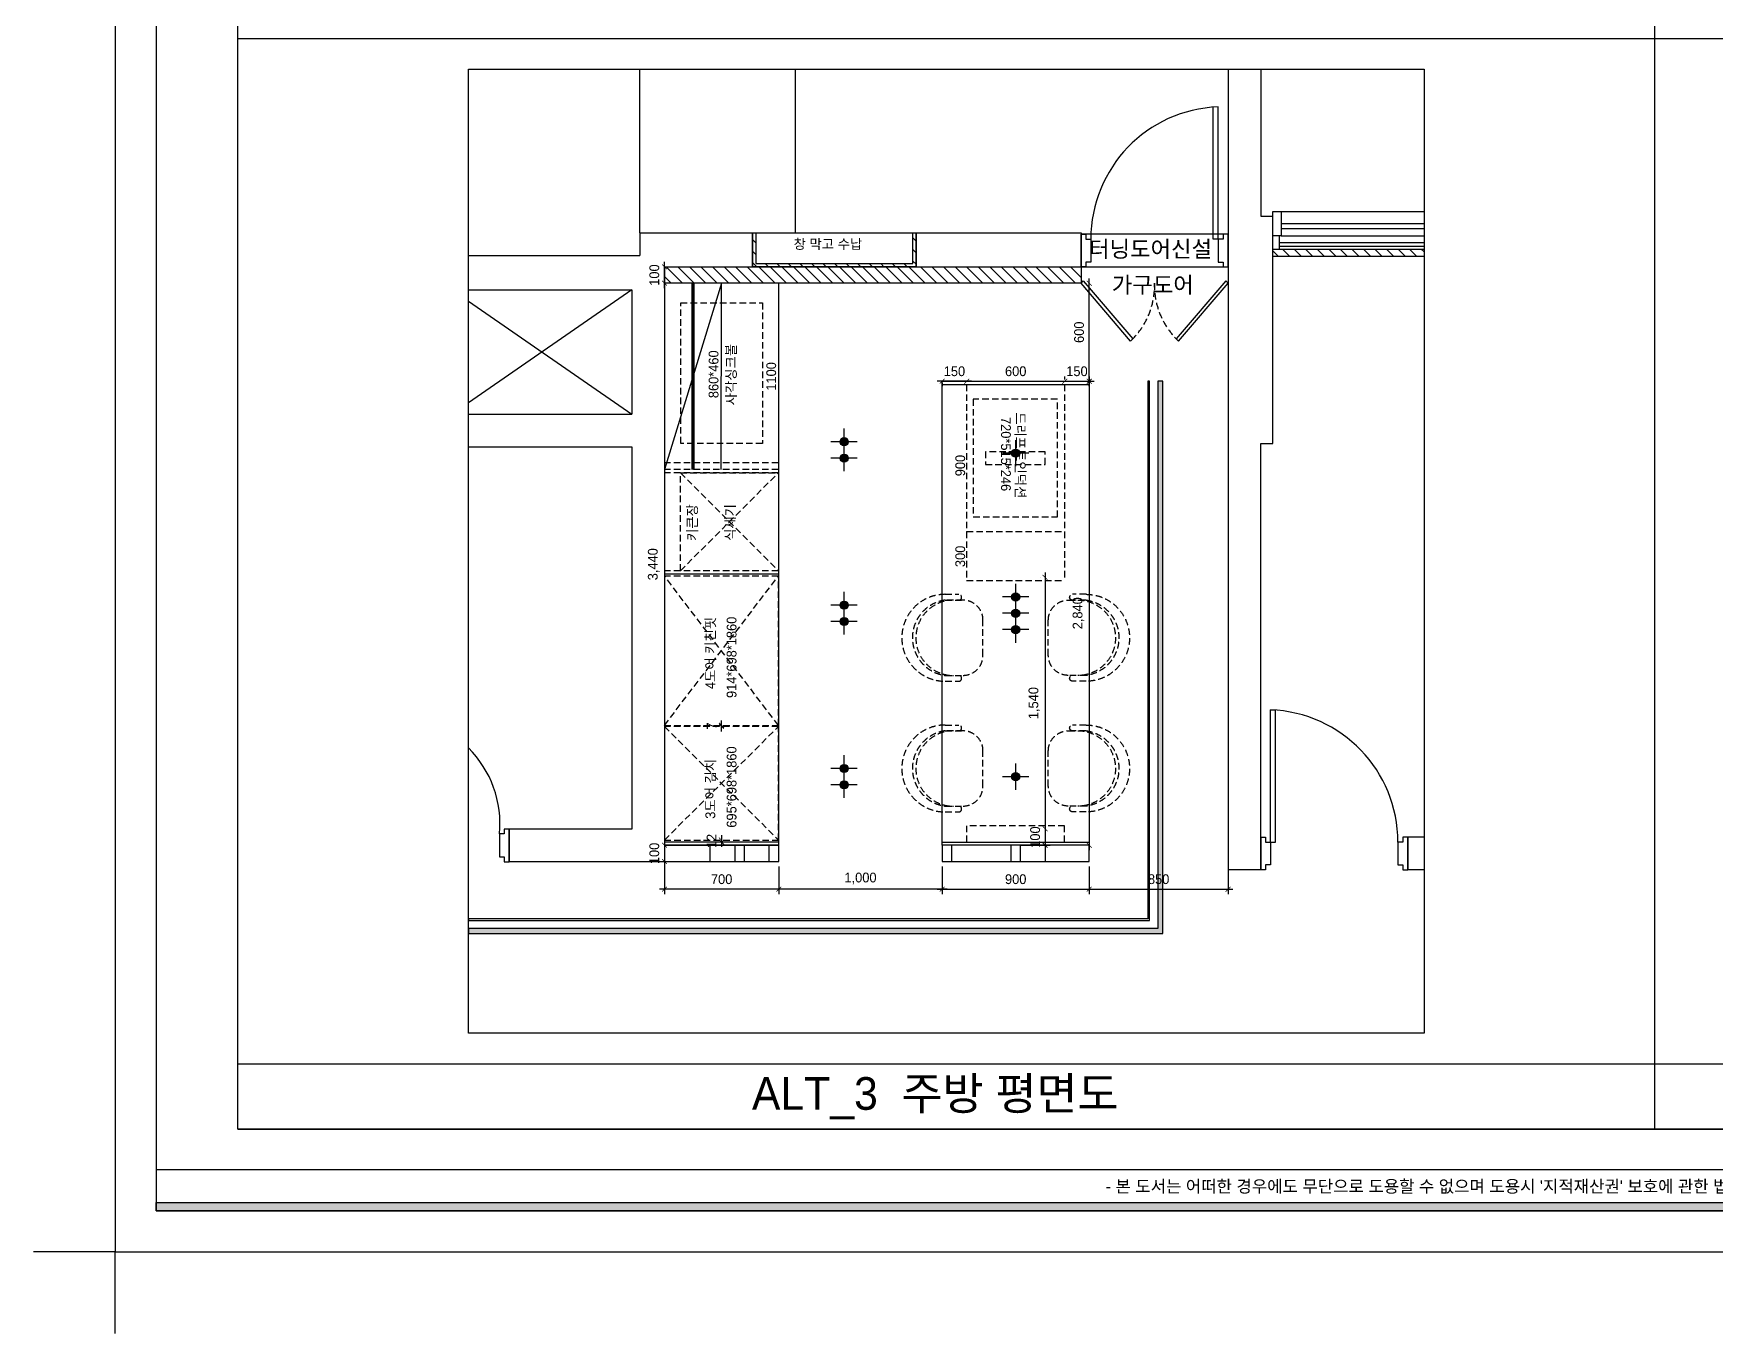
# Model space of a CAD drawing. Header units: millimetres. Extents: x 145965 to 228269, y 99354 to 115204.
# Drawn here: x 145965 to 156260, y 99354 to 107310 of the extents above; entities that cross this region are included whole.
import ezdxf
from ezdxf.enums import TextEntityAlignment as Align

# ---------------------------------------------------------------- set-up
doc = ezdxf.new("R2010")
doc.units = ezdxf.units.MM
doc.header["$LTSCALE"] = 50
doc.linetypes.add('DH-HID2', pattern=[1.2, 0.8, -0.4])
doc.linetypes.add('HID', pattern=[2.5, 1.5, -1])
for name, color, linetype in [('0-ELC TEXT', 7, 'Continuous'), ('03-WAL NEW', 3, 'Continuous'), ('06-FUR', 6, 'Continuous'), ('07-DIM WAL', 5, 'Continuous'), ('3.기호.계단선', 30, 'Continuous'), ('CEIL-LIGHT', 7, 'Continuous'), ('FORM(YOURNAME)-1', 1, 'Continuous'), ('FORM(YOURNAME)-11', 1, 'Continuous'), ('FU-FURM', 251, 'DH-HID2'), ('RC-LIGHT', 7, 'Continuous'), ('벽1', 2, 'Continuous'), ('창호', 4, 'Continuous'), ('치수', 3, 'Continuous'), ('틀', 8, 'Continuous')]:
    doc.layers.add(name, color=color, linetype=linetype)
doc.styles.add('HY 울릉도 L', font='')
doc.styles.add('YOURNAME', font='HY울릉도M.TTF')
doc.styles.add('코레일둥고', font='Korail_Round_Gothic_Medium.ttf')
doc.styles.get('HY 울릉도 L').set_extended_font_data('HY울릉도L')
doc.dimstyles.new('30', dxfattribs={"dimscale": 30, "dimtxt": 2, "dimasz": 1, "dimexe": 1, "dimexo": 1, "dimgap": 1, "dimtad": 1, "dimdec": 0, "dimrnd": 0.05, "dimdsep": 46, "dimlunit": 6, "dimtxsty": 'HY 울릉도 L', "dimblk": 'ARCHTICK', "dimcen": 2.5, "dimdle": 1, "dimclrd": 133, "dimclre": 133, "dimclrt": 30, "dimadec": 0, "dimazin": 0, "dimtfac": 1, "dimtdec": 0, "dimtix": 1, "dimtmove": 2, "dimatfit": 3, "dimldrblk": 'ARCHTICK', "dimfxl": 1, "dimlwd": -1, "dimlwe": -1, "dimarcsym": 0})

# ---------------------------------------------------------------- blocks, each defined once
blk = doc.blocks.new('FORM-ELEVATION')
at = {"layer": 'FORM(YOURNAME)-11'}
h = blk.add_hatch(color=256, dxfattribs=at)
h.dxf.hatch_style = 1
h.paths.add_polyline_path([(-10309, 35708), (71691, 35708), (71691, 35508), (-10309, 35508)])
h.paths.add_polyline_path([(-10309, -21492), (71691, -21492), (71691, -21692), (-10309, -21692)])
at = {"layer": 'Defpoints', "color": 158}
blk.add_line((62481, -20692), (-10309, -20692), dxfattribs=at)
for points in [[(-10309, -21692), (71691, -21692), (71691, 35708), (-10309, 35708)], [(-8309, 33708), (61071, 33708), (61071, -19692), (-8309, -19692)]]:
    blk.add_lwpolyline(points, close=True, dxfattribs=at)
at = {"layer": 'Defpoints', "color": 1}
blk.add_lwpolyline([(-11309, -24692), (-11309, -22692), (-13309, -22692)], dxfattribs=at)
at = {"layer": 'FORM(YOURNAME)-11', "color": 250}
blk.add_lwpolyline([(-11309, -22692), (72691, -22692), (72691, 36708), (-11309, 36708)], close=True, dxfattribs=at)
at = {"layer": 'FORM(YOURNAME)-11'}
blk.add_lwpolyline([(-10309, -21492), (71691, -21492), (71691, -21692), (-10309, -21692)], close=True, dxfattribs=at)
at = {"layer": 'FORM(YOURNAME)-11', "color": 1, "style": 'YOURNAME'}
blk.add_text("- 본 도서는 어떠한 경우에도 무단으로 도용할 수 없으며 도용시 '지적재산권' 보호에 관한 법률에 의거, 법적 분쟁이 발생합니다.  또한 본 도서에 관한 모든 저작권은 당사에 있습니다. -", height=300, dxfattribs=at).set_placement((28146, -21092), align=Align.MIDDLE_CENTER)
at = {"layer": 'FORM(YOURNAME)-11', "color": 3, "style": 'YOURNAME'}
for tag, height, p in [('1', 450, (71041, -1219)), ('2', 450, (71041, -1863)), ('3', 450, (71041, -3150)), ('4', 450, (71041, -5081)), ('5', 515, (71041, -7398)), ('6', 515, (71041, -9650)), ('7', 515, (71041, -11903)), ('8', 515, (71041, -14155)), ('9', 515, (71041, -16408)), ('10', 515, (66791, -18596)), ('11', 515, (71041, -18660)), ('12', 515, (66791, -20848)), ('13', 515, (71041, -20848))]:
    blk.add_attdef(tag, text='', height=height, dxfattribs=at).set_placement(p, align=Align.MIDDLE_RIGHT)
blk = doc.blocks.new('wnqkd')
at = {"layer": '3.기호.계단선', "transparency": 33554687}
h = blk.add_hatch(dxfattribs=at)
h.set_pattern_fill('_USER', color=256, scale=50, angle=315, style=0, pattern_type=0)
h.set_pattern_definition([(315, (-21023.94, 51523.14), (35.355339, 35.355339), [])])
h.paths.add_polyline_path([(138024, 123110), (138024, 123155), (137099, 123155), (137099, 123110)])
for p, q in [((133224, 123255), (133224, 124255)), ((134174, 124255), (134174, 123255))]:
    blk.add_line(p, q)
blk.add_lwpolyline([(132174, 124255), (138024, 124255), (138024, 118355), (132174, 118355)], close=True)
at = {"layer": '3.기호.계단선'}
for points in [[(137099, 123155), (138024, 123155)], [(138024, 123110), (137099, 123110), (137099, 123155)]]:
    blk.add_lwpolyline(points, dxfattribs=at)
at = {"layer": '벽1'}
for p, q in [((136824, 124255), (136824, 119355)), ((137024, 124255), (137024, 123355)), ((137024, 123355), (137099, 123355)), ((137099, 123155), (137099, 123355)), ((133224, 123255), (133224, 123115)), ((133224, 123255), (133914, 123255)), ((133914, 123045), (133914, 123255)), ((134914, 123045), (134914, 123255)), ((134914, 123255), (135924, 123255)), ((135924, 123255), (135924, 123045)), ((137099, 121965), (137099, 123155)), ((132174, 123115), (133224, 123115)), ((132174, 123115), (132287, 123115)), ((133374, 123045), (133374, 119405)), ((133374, 123045), (133914, 123045)), ((134914, 123045), (135924, 123045)), ((132174, 122905), (133174, 122905)), ((133174, 122905), (133174, 122145)), ((132174, 122145), (133174, 122145)), ((132174, 121945), (133174, 121945)), ((133174, 121945), (133174, 119605)), ((137024, 121965), (137099, 121965)), ((137024, 119555), (137024, 121965)), ((133174, 119605), (132424, 119605)), ((132424, 119605), (132424, 119405)), ((137024, 119555), (137024, 119355)), ((138024, 119555), (137924, 119555)), ((137924, 119555), (137924, 119355)), ((133374, 119405), (132424, 119405)), ((137024, 119355), (136824, 119355)), ((137024, 119355), (136824, 119355)), ((138024, 119355), (137924, 119355)), ((138024, 119355), (137924, 119355))]:
    blk.add_line(p, q, dxfattribs=at)
at = {"layer": '창호'}
for p, q in [((137149, 123385), (138024, 123385)), ((137149, 123235), (138024, 123235)), ((137139, 123155), (138024, 123155))]:
    blk.add_line(p, q, dxfattribs=at)
for points in [[(137099, 123155), (137099, 123385), (137149, 123385), (137149, 123235), (137099, 123235)], [(137099, 123155), (137139, 123155), (137139, 123235)], [(138024, 123310), (137149, 123310)], [(137149, 123280), (138024, 123280)], [(137139, 123195), (138024, 123195)], [(138024, 123170), (137139, 123170)]]:
    blk.add_lwpolyline(points, dxfattribs=at)
for centre, radius, start, end in [((137054, 119525), 810, 0, 87.8774), ((131721, 119640), 646, 354.2444, 45.5138)]:
    blk.add_arc(centre, radius, start, end, dxfattribs=at)
at = {"layer": '틀'}
for p, q in [((137099, 123155), (137099, 123355)), ((133914, 123255), (134914, 123255)), ((133914, 123045), (133914, 123255)), ((134914, 123255), (134914, 123045)), ((134914, 123045), (133914, 123045)), ((133174, 122905), (132174, 122214)), ((132174, 122836), (133174, 122145)), ((137084, 119525), (137084, 120335)), ((137084, 120335), (137114, 120335)), ((137114, 119525), (137114, 120335)), ((132424, 119605), (132424, 119405)), ((137024, 119355), (137024, 119555)), ((137024, 119555), (137024, 119355)), ((137084, 119525), (137114, 119525)), ((137924, 119555), (137924, 119355))]:
    blk.add_line(p, q, dxfattribs=at)
for points in [[(132424, 119605), (132394, 119605), (132394, 119575), (132364, 119575), (132364, 119435), (132394, 119435), (132394, 119405), (132424, 119405), (132424, 119605)], [(137024, 119555), (137054, 119555), (137054, 119525), (137084, 119525), (137084, 119385), (137054, 119385), (137054, 119355), (137024, 119355), (137024, 119555)], [(137924, 119555), (137894, 119555), (137894, 119525), (137864, 119525), (137864, 119385), (137894, 119385), (137894, 119355), (137924, 119355), (137924, 119555)]]:
    blk.add_lwpolyline(points, dxfattribs=at)
blk = doc.blocks.new('_ArchTick')
at = {"color": 0, "linetype": 'ByBlock', "const_width": 0.15}
blk.add_lwpolyline([(-0.5, -0.5), (0.5, 0.5)], dxfattribs=at)
blk = doc.blocks.new('*D794')
at = {"layer": '07-DIM WAL', "color": 133}
for p, q in [((150146, 103076), (150146, 103076)), ((150146, 103069), (150146, 103069)), ((150176, 103039), (150176, 103106))]:
    blk.add_line(p, q, dxfattribs=at)
at = {"layer": 'Defpoints', "color": 0}
for p in [(150176, 103076), (150176, 103076), (150176, 103069)]:
    blk.add_point(p, dxfattribs=at)
at = {"layer": '07-DIM WAL', "color": 133, "xscale": 30, "yscale": 30, "zscale": 30}
for p, rotation in [((150176, 103076), 270), ((150176, 103069), 90)]:
    blk.add_blockref('_ArchTick', p, dxfattribs=dict(at, rotation=rotation))
at = {"layer": '07-DIM WAL', "color": 30, "insert": (150116, 103072), "char_height": 60, "attachment_point": 5, "rotation": 90, "style": 'HY 울릉도 L'}
blk.add_mtext('7', dxfattribs=at)
blk = doc.blocks.new('*D795')
at = {"layer": '07-DIM WAL', "color": 133}
for p, q in [((150146, 102374), (150146, 102374)), ((150176, 102404), (150176, 102332)), ((150205, 102362), (150206, 102362))]:
    blk.add_line(p, q, dxfattribs=at)
at = {"layer": 'Defpoints', "color": 0}
for p in [(150175, 102362), (150176, 102374), (150176, 102362)]:
    blk.add_point(p, dxfattribs=at)
at = {"layer": '07-DIM WAL', "color": 133, "xscale": 30, "yscale": 30, "zscale": 30}
for p, rotation in [((150176, 102374), 270), ((150176, 102362), 90)]:
    blk.add_blockref('_ArchTick', p, dxfattribs=dict(at, rotation=rotation))
at = {"layer": '07-DIM WAL', "color": 30, "insert": (150115, 102368), "char_height": 60, "attachment_point": 5, "rotation": 90, "style": 'HY 울릉도 L'}
blk.add_mtext('12', dxfattribs=at)
blk = doc.blocks.new('F-125')
at = {"layer": 'FU-FURM'}
for p, q in [((-266, 231), (-266, 148)), ((-231, 231), (-231, 122)), ((231, 122), (231, 231)), ((231, 231), (231, 122)), ((266, 231), (266, 148)), ((-108, 0), (108, 0))]:
    blk.add_line(p, q, dxfattribs=at)
for centre, radius, start, end in [((0, 231), 266, 0.0246, 179.9754), ((0, 199), 233, 7.8678, 172.104), ((0, 180), 231, 359.9213, 180.0787), ((-248, 148), 17.5, 179.9144, 0.0856), ((-108, 122), 122, 180, 269.9999), ((108, 122), 122, 270, 360), ((248, 148), 17.5, 179.9144, 0.0856)]:
    blk.add_arc(centre, radius, start, end, dxfattribs=at)
blk = doc.blocks.new('*D796')
at = {"layer": '06-FUR', "color": 133}
for p, q in [((151527, 102212), (151527, 102043)), ((152427, 102212), (152427, 102043)), ((151497, 102073), (152457, 102073))]:
    blk.add_line(p, q, dxfattribs=at)
at = {"layer": 'Defpoints', "color": 0}
for p in [(151527, 102242), (152427, 102242), (152427, 102073)]:
    blk.add_point(p, dxfattribs=at)
at = {"layer": '06-FUR', "color": 133, "xscale": 30, "yscale": 30, "zscale": 30, "rotation": 180}
blk.add_blockref('_ArchTick', (151527, 102073), dxfattribs=at)
at = {"layer": '06-FUR', "color": 133, "xscale": 30, "yscale": 30, "zscale": 30}
blk.add_blockref('_ArchTick', (152427, 102073), dxfattribs=at)
at = {"layer": '06-FUR', "color": 30, "insert": (151977, 102134), "char_height": 60, "attachment_point": 5, "style": 'HY 울릉도 L'}
blk.add_mtext('900', dxfattribs=at)
blk = doc.blocks.new('*D797')
at = {"layer": '06-FUR', "color": 133}
for p, q in [((152427, 102212), (152427, 102043)), ((153277, 102212), (153277, 102043)), ((152397, 102073), (153307, 102073))]:
    blk.add_line(p, q, dxfattribs=at)
at = {"layer": 'Defpoints', "color": 0}
for p in [(152427, 102242), (153277, 102242), (153277, 102073)]:
    blk.add_point(p, dxfattribs=at)
at = {"layer": '06-FUR', "color": 133, "xscale": 30, "yscale": 30, "zscale": 30, "rotation": 180}
blk.add_blockref('_ArchTick', (152427, 102073), dxfattribs=at)
at = {"layer": '06-FUR', "color": 133, "xscale": 30, "yscale": 30, "zscale": 30}
blk.add_blockref('_ArchTick', (153277, 102073), dxfattribs=at)
at = {"layer": '06-FUR', "color": 30, "insert": (152852, 102134), "char_height": 60, "attachment_point": 5, "style": 'HY 울릉도 L'}
blk.add_mtext('850', dxfattribs=at)
blk = doc.blocks.new('*D798')
at = {"layer": '06-FUR', "color": 133}
for p, q in [((150527, 102212), (150527, 102043)), ((151527, 102212), (151527, 102043)), ((151557, 102073), (150497, 102073))]:
    blk.add_line(p, q, dxfattribs=at)
at = {"layer": 'Defpoints', "color": 0}
for p in [(150527, 102242), (151527, 102242), (150527, 102073)]:
    blk.add_point(p, dxfattribs=at)
at = {"layer": '06-FUR', "color": 133, "xscale": 30, "yscale": 30, "zscale": 30, "rotation": 180}
blk.add_blockref('_ArchTick', (150527, 102073), dxfattribs=at)
at = {"layer": '06-FUR', "color": 133, "xscale": 30, "yscale": 30, "zscale": 30}
blk.add_blockref('_ArchTick', (151527, 102073), dxfattribs=at)
at = {"layer": '06-FUR', "color": 30, "insert": (151027, 102139), "char_height": 60, "attachment_point": 5, "style": 'HY 울릉도 L'}
blk.add_mtext('1,000', dxfattribs=at)
blk = doc.blocks.new('*D799')
at = {"layer": '06-FUR', "color": 133}
for p, q in [((149827, 102212), (149827, 102043)), ((150527, 102212), (150527, 102043)), ((150557, 102073), (149797, 102073))]:
    blk.add_line(p, q, dxfattribs=at)
at = {"layer": 'Defpoints', "color": 0}
for p in [(149827, 102242), (150527, 102242), (149827, 102073)]:
    blk.add_point(p, dxfattribs=at)
at = {"layer": '06-FUR', "color": 133, "xscale": 30, "yscale": 30, "zscale": 30, "rotation": 180}
blk.add_blockref('_ArchTick', (149827, 102073), dxfattribs=at)
at = {"layer": '06-FUR', "color": 133, "xscale": 30, "yscale": 30, "zscale": 30}
blk.add_blockref('_ArchTick', (150527, 102073), dxfattribs=at)
at = {"layer": '06-FUR', "color": 30, "insert": (150177, 102134), "char_height": 60, "attachment_point": 5, "style": 'HY 울릉도 L'}
blk.add_mtext('700', dxfattribs=at)
blk = doc.blocks.new('*D800')
at = {"layer": '06-FUR', "color": 133}
for p, q in [((152427, 105212), (152427, 102312)), ((152397, 105182), (152397, 105182)), ((152397, 102342), (152397, 102342))]:
    blk.add_line(p, q, dxfattribs=at)
at = {"layer": 'Defpoints', "color": 0}
for p in [(152427, 105182), (152427, 102342), (152427, 102342)]:
    blk.add_point(p, dxfattribs=at)
at = {"layer": '06-FUR', "color": 133, "xscale": 30, "yscale": 30, "zscale": 30}
for p, rotation in [((152427, 105182), 90), ((152427, 102342), 270)]:
    blk.add_blockref('_ArchTick', p, dxfattribs=dict(at, rotation=rotation))
at = {"layer": '06-FUR', "color": 30, "insert": (152361, 103762), "char_height": 60, "attachment_point": 5, "rotation": 90, "style": 'HY 울릉도 L'}
blk.add_mtext('2,840', dxfattribs=at)
blk = doc.blocks.new('*D801')
at = {"layer": '06-FUR', "color": 133}
for p, q in [((152397, 105782), (152397, 105782)), ((152427, 105152), (152427, 105812)), ((152397, 105182), (152397, 105182))]:
    blk.add_line(p, q, dxfattribs=at)
at = {"layer": 'Defpoints', "color": 0}
for p in [(152427, 105782), (152427, 105782), (152427, 105182)]:
    blk.add_point(p, dxfattribs=at)
at = {"layer": '06-FUR', "color": 133, "xscale": 30, "yscale": 30, "zscale": 30}
for p, rotation in [((152427, 105782), 90), ((152427, 105182), 270)]:
    blk.add_blockref('_ArchTick', p, dxfattribs=dict(at, rotation=rotation))
at = {"layer": '06-FUR', "color": 30, "insert": (152365, 105482), "char_height": 60, "attachment_point": 5, "rotation": 90, "style": 'HY 울릉도 L'}
blk.add_mtext('600', dxfattribs=at)
blk = doc.blocks.new('*D937')
at = {"layer": '07-DIM WAL', "color": 133}
for p, q in [((149797, 105882), (149797, 105882)), ((149827, 105752), (149827, 105912)), ((149797, 105782), (149797, 105782))]:
    blk.add_line(p, q, dxfattribs=at)
at = {"layer": 'Defpoints', "color": 0}
for p in [(149827, 105882), (149827, 105882), (149827, 105782)]:
    blk.add_point(p, dxfattribs=at)
at = {"layer": '07-DIM WAL', "color": 133, "xscale": 30, "yscale": 30, "zscale": 30}
for p, rotation in [((149827, 105882), 270), ((149827, 105782), 90)]:
    blk.add_blockref('_ArchTick', p, dxfattribs=dict(at, rotation=rotation))
at = {"layer": '07-DIM WAL', "color": 30, "insert": (149765, 105832), "char_height": 60, "attachment_point": 5, "rotation": 90, "style": 'HY 울릉도 L'}
blk.add_mtext('100', dxfattribs=at)
blk = doc.blocks.new('*D938')
at = {"layer": '07-DIM WAL', "color": 133}
for p, q in [((149797, 105782), (149797, 105782)), ((149827, 105812), (149827, 102312)), ((149855, 102342), (149857, 102342))]:
    blk.add_line(p, q, dxfattribs=at)
at = {"layer": 'Defpoints', "color": 0}
for p in [(149827, 105782), (149825, 102342), (149827, 102342)]:
    blk.add_point(p, dxfattribs=at)
at = {"layer": '07-DIM WAL', "color": 133, "xscale": 30, "yscale": 30, "zscale": 30}
for p, rotation in [((149827, 105782), 90), ((149827, 102342), 270)]:
    blk.add_blockref('_ArchTick', p, dxfattribs=dict(at, rotation=rotation))
at = {"layer": '07-DIM WAL', "color": 30, "insert": (149761, 104062), "char_height": 60, "attachment_point": 5, "rotation": 90, "style": 'HY 울릉도 L'}
blk.add_mtext('3,440', dxfattribs=at)
blk = doc.blocks.new('*D939')
at = {"layer": '07-DIM WAL', "color": 133}
for p, q in [((149797, 102342), (149797, 102342)), ((149827, 102372), (149827, 102212)), ((149797, 102242), (149797, 102242))]:
    blk.add_line(p, q, dxfattribs=at)
at = {"layer": 'Defpoints', "color": 0}
for p in [(149827, 102342), (149827, 102242), (149827, 102242)]:
    blk.add_point(p, dxfattribs=at)
at = {"layer": '07-DIM WAL', "color": 133, "xscale": 30, "yscale": 30, "zscale": 30}
for p, rotation in [((149827, 102342), 270), ((149827, 102242), 90)]:
    blk.add_blockref('_ArchTick', p, dxfattribs=dict(at, rotation=rotation))
at = {"layer": '07-DIM WAL', "color": 30, "insert": (149765, 102292), "char_height": 60, "attachment_point": 5, "rotation": 90, "style": 'HY 울릉도 L'}
blk.add_mtext('100', dxfattribs=at)
blk = doc.blocks.new('*D940')
at = {"layer": '07-DIM WAL', "color": 133}
for p, q in [((152127, 103982), (152127, 103982)), ((152157, 104012), (152157, 102412)), ((152127, 102442), (152127, 102442))]:
    blk.add_line(p, q, dxfattribs=at)
at = {"layer": 'Defpoints', "color": 0}
for p in [(152157, 103982), (152157, 102442), (152157, 102442)]:
    blk.add_point(p, dxfattribs=at)
at = {"layer": '07-DIM WAL', "color": 133, "xscale": 30, "yscale": 30, "zscale": 30}
for p, rotation in [((152157, 103982), 90), ((152157, 102442), 270)]:
    blk.add_blockref('_ArchTick', p, dxfattribs=dict(at, rotation=rotation))
at = {"layer": '07-DIM WAL', "color": 30, "insert": (152091, 103212), "char_height": 60, "attachment_point": 5, "rotation": 90, "style": 'HY 울릉도 L'}
blk.add_mtext('1,540', dxfattribs=at)
blk = doc.blocks.new('*D941')
at = {"layer": '07-DIM WAL', "color": 133}
for p, q in [((152127, 102442), (152127, 102442)), ((152157, 102472), (152157, 102312)), ((152007, 102342), (152187, 102342))]:
    blk.add_line(p, q, dxfattribs=at)
at = {"layer": 'Defpoints', "color": 0}
for p in [(152157, 102442), (151977, 102342), (152157, 102342)]:
    blk.add_point(p, dxfattribs=at)
at = {"layer": '07-DIM WAL', "color": 133, "xscale": 30, "yscale": 30, "zscale": 30}
for p, rotation in [((152157, 102442), 270), ((152157, 102342), 90)]:
    blk.add_blockref('_ArchTick', p, dxfattribs=dict(at, rotation=rotation))
at = {"layer": '07-DIM WAL', "color": 30, "insert": (152096, 102392), "char_height": 60, "attachment_point": 5, "rotation": 90, "style": 'HY 울릉도 L'}
blk.add_mtext('100', dxfattribs=at)
blk = doc.blocks.new('*D942')
at = {"layer": '07-DIM WAL', "color": 133}
for p, q in [((151677, 105212), (151677, 105212)), ((152277, 105192), (152277, 105212)), ((151647, 105182), (152307, 105182))]:
    blk.add_line(p, q, dxfattribs=at)
at = {"layer": 'Defpoints', "color": 0}
for p in [(151677, 105182), (152277, 105182), (152277, 105162)]:
    blk.add_point(p, dxfattribs=at)
at = {"layer": '07-DIM WAL', "color": 133, "xscale": 30, "yscale": 30, "zscale": 30, "rotation": 180}
blk.add_blockref('_ArchTick', (151677, 105182), dxfattribs=at)
at = {"layer": '07-DIM WAL', "color": 133, "xscale": 30, "yscale": 30, "zscale": 30}
blk.add_blockref('_ArchTick', (152277, 105182), dxfattribs=at)
at = {"layer": '07-DIM WAL', "color": 30, "insert": (151977, 105243), "char_height": 60, "attachment_point": 5, "style": 'HY 울릉도 L'}
blk.add_mtext('600', dxfattribs=at)
blk = doc.blocks.new('*D943')
at = {"layer": '07-DIM WAL', "color": 133}
for p, q in [((152277, 105212), (152277, 105212)), ((152427, 105212), (152427, 105212)), ((152247, 105182), (152457, 105182))]:
    blk.add_line(p, q, dxfattribs=at)
at = {"layer": 'Defpoints', "color": 0}
for p in [(152277, 105182), (152427, 105182), (152427, 105182)]:
    blk.add_point(p, dxfattribs=at)
at = {"layer": '07-DIM WAL', "color": 133, "xscale": 30, "yscale": 30, "zscale": 30}
blk.add_blockref('_ArchTick', (152277, 105182), dxfattribs=at)
at = {"layer": '07-DIM WAL', "color": 133, "xscale": 30, "yscale": 30, "zscale": 30, "rotation": 180}
blk.add_blockref('_ArchTick', (152427, 105182), dxfattribs=at)
at = {"layer": '07-DIM WAL', "color": 30, "insert": (152352, 105243), "char_height": 60, "attachment_point": 5, "style": 'HY 울릉도 L'}
blk.add_mtext('150', dxfattribs=at)
blk = doc.blocks.new('*D944')
at = {"layer": '07-DIM WAL', "color": 133}
for p, q in [((151677, 105212), (151677, 105212)), ((151707, 105182), (151497, 105182)), ((151527, 105172), (151527, 105152))]:
    blk.add_line(p, q, dxfattribs=at)
at = {"layer": 'Defpoints', "color": 0}
for p in [(151527, 105202), (151527, 105182), (151677, 105182)]:
    blk.add_point(p, dxfattribs=at)
at = {"layer": '07-DIM WAL', "color": 133, "xscale": 30, "yscale": 30, "zscale": 30}
blk.add_blockref('_ArchTick', (151527, 105182), dxfattribs=at)
at = {"layer": '07-DIM WAL', "color": 133, "xscale": 30, "yscale": 30, "zscale": 30, "rotation": 180}
blk.add_blockref('_ArchTick', (151677, 105182), dxfattribs=at)
at = {"layer": '07-DIM WAL', "color": 30, "insert": (151602, 105243), "char_height": 60, "attachment_point": 5, "style": 'HY 울릉도 L'}
blk.add_mtext('150', dxfattribs=at)
blk = doc.blocks.new('1')
at = {"linetype": 'Continuous'}
h = blk.add_hatch(color=4, dxfattribs=at)
h.dxf.hatch_style = 1
edge = h.paths.add_edge_path()
edge.add_arc((11539653, -14273504), 37.5, 0, 360)
at = {"color": 1, "linetype": 'Continuous'}
for p, q in [((11539653, -14273637), (11539653, -14273370)), ((11539520, -14273504), (11539787, -14273504))]:
    blk.add_line(p, q, dxfattribs=at)
at = {"color": 4, "linetype": 'Continuous'}
for radius in [41.5, 37.5]:
    blk.add_circle((11539653, -14273504), radius, dxfattribs=at)

msp = doc.modelspace()

# ---------------------------------------------------------------- hatches: boundary and pattern name
at = {"layer": 'CEIL-LIGHT'}
h = msp.add_hatch(color=140, dxfattribs=at)
h.dxf.hatch_style = 1
h.paths.add_polyline_path([(152876.7, 105181.9), (152846.7, 105181.9), (152846.7, 101831.9), (148626.7, 101831.9), (148626.7, 101801.9), (152876.7, 101801.9)])
at = {"layer": '치수'}
h = msp.add_hatch(dxfattribs=at)
h.set_pattern_fill('_USER', color=256, scale=50, angle=315, style=0, pattern_type=0)
h.set_pattern_definition([(315, (-4571.25, 34359.684), (35.355339, 35.355339), [])])
h.paths.add_polyline_path([(150366.7, 106091.9), (150366.7, 105881.9), (151366.7, 105881.9), (151366.7, 106091.9), (151346.7, 106091.9), (151346.7, 105901.9), (150386.7, 105901.9), (150386.7, 106091.9)])
h = msp.add_hatch(dxfattribs=at)
h.set_pattern_fill('_USER', color=256, scale=50, angle=315, style=0, pattern_type=0)
h.set_pattern_definition([(315, (-4571.25, 51199.614), (35.355339, 35.355339), [])])
h.paths.add_polyline_path([(149826.7, 105881.9), (152376.7, 105881.9), (152376.7, 105781.9), (149826.7, 105781.9)])

# ---------------------------------------------------------------- linework, layer by layer
for p, q in [((155887.9, 113954.4), (155887.9, 100604.4)), ((147215.4, 107279.4), (164560.4, 107279.4)), ((147215.4, 101004.4), (164560.4, 101004.4)), ((147215.4, 100604.4), (164560.4, 100604.4))]:
    msp.add_line(p, q)
at = {"layer": '03-WAL NEW'}
for points in [[(149826.7, 102241.9), (150106.7, 102241.9), (150106.7, 102341.9), (149826.7, 102341.9)], [(150526.7, 102341.9), (149826.7, 102341.9), (149826.7, 102241.9), (150526.7, 102241.9)], [(150256.7, 102241.9), (150316.7, 102241.9), (150316.7, 102341.9), (150256.7, 102341.9)], [(150466.7, 102241.9), (150526.7, 102241.9), (150526.7, 102341.9), (150466.7, 102341.9)], [(151526.7, 102241.9), (151586.7, 102241.9), (151586.7, 102341.9), (151526.7, 102341.9)], [(152426.7, 102341.9), (151526.7, 102341.9), (151526.7, 102241.9), (152426.7, 102241.9)], [(151946.7, 102241.9), (152006.7, 102241.9), (152006.7, 102341.9), (151946.7, 102341.9)], [(152156.7, 102241.9), (152426.7, 102241.9), (152426.7, 102341.9), (152156.7, 102341.9)]]:
    msp.add_lwpolyline(points, close=True, dxfattribs=at)
at = {"layer": '06-FUR'}
for p, q in [((151526.7, 105161.9), (152426.7, 105161.9)), ((150524.7, 104001.9), (149824.7, 104001.9)), ((150524.7, 102361.9), (149824.7, 102361.9)), ((150524.7, 102341.9), (149824.7, 102341.9)), ((151526.7, 102361.9), (152426.7, 102361.9))]:
    msp.add_line(p, q, dxfattribs=at)
for points in [[(149826.7, 102341.9), (150526.7, 102341.9), (150526.7, 105781.9), (149826.7, 105781.9)], [(152390.8, 105796.1), (152694.4, 105442.5), (152680.2, 105428.4), (152376.7, 105781.9)], [(153262.5, 105796.1), (152959, 105442.5), (152973.1, 105428.4), (153276.7, 105781.9)], [(151526.7, 105181.9), (152426.7, 105181.9), (152426.7, 102341.9), (151526.7, 102341.9)]]:
    msp.add_lwpolyline(points, close=True, dxfattribs=at)
for points in [[(150174.7, 104641.9), (150176.7, 105781.9), (149826.7, 104641.9)], [(148626.7, 101891.9), (148626.7, 101881.9), (152796.7, 101881.9), (152796.7, 105181.9), (152786.7, 105181.9), (152786.7, 101891.9), (148626.7, 101891.9)]]:
    msp.add_lwpolyline(points, dxfattribs=at)
at = {"layer": '3.기호.계단선', "color": 10, "linetype": 'HID', "const_width": 20}
msp.add_lwpolyline([(150001.7, 104641.9), (150001.7, 105781.9)], dxfattribs=at)
at = {"layer": 'CEIL-LIGHT', "color": 140}
msp.add_lwpolyline([(152876.7, 105181.9), (152846.7, 105181.9), (152846.7, 101831.9), (148626.7, 101831.9), (148626.7, 101801.9), (152876.7, 101801.9), (152876.7, 105181.9)], dxfattribs=at)
at = {"layer": 'FU-FURM'}
for p, q in [((151676.7, 105161.9), (151676.7, 103961.9)), ((152276.7, 105161.9), (152276.7, 103961.9)), ((150524.7, 104681.9), (149824.7, 104681.9)), ((150524.7, 104641.9), (149824.7, 104641.9)), ((150524.7, 104621.9), (149824.7, 104621.9)), ((151676.7, 104261.9), (152276.7, 104261.9)), ((150524.7, 104021.9), (149824.7, 104021.9)), ((151676.7, 103961.9), (152276.7, 103961.9))]:
    msp.add_line(p, q, dxfattribs=at)
at = {"layer": 'FU-FURM', "color": 7}
for p, q in [((149924.7, 104621.9), (150524.7, 104021.9)), ((149924.7, 104021.9), (150524.7, 104621.9)), ((150524.7, 103075.9), (149826.7, 103989.9)), ((149826.7, 103075.9), (150524.7, 103989.9)), ((149826.7, 103068.9), (150524.7, 102373.9)), ((149826.7, 102373.9), (150524.7, 103068.9))]:
    msp.add_line(p, q, dxfattribs=at)
for points in [[(149926.5, 104801.9), (149926.5, 105661.9), (150426.5, 105661.9), (150426.5, 104801.9)], [(151717.1, 105071.9), (151717.1, 104351.9), (152232.1, 104351.9), (152232.1, 105071.9)], [(152157.1, 104750.9), (151792.1, 104750.9), (151792.1, 104672.9), (152157.1, 104672.9)], [(150524.7, 104621.9), (150524.7, 104021.9), (149924.7, 104021.9), (149924.7, 104621.9)], [(150524.7, 103075.9), (150524.7, 103989.9), (149826.7, 103989.9), (149826.7, 103075.9)], [(150524.7, 102373.9), (150524.7, 103068.9), (149826.7, 103068.9), (149826.7, 102373.9)]]:
    msp.add_lwpolyline(points, close=True, dxfattribs=at)
at = {"layer": 'FU-FURM'}
msp.add_lwpolyline([(151676.7, 102461.9), (151676.7, 102361.9), (152276.7, 102361.9), (152276.7, 102461.9)], close=True, dxfattribs=at)
for centre, start, end in [((152362.4, 105767.4), 314.38324, 1.79099), ((153290.9, 105767.4), 178.20901, 225.61676)]:
    msp.add_arc(centre, 464.5, start, end, dxfattribs=at)
at = {"layer": '창호'}
msp.add_arc((153246.7, 106051.9), 810, 92.12255, 180, dxfattribs=at)
at = {"layer": '치수'}
for points in [[(150366.7, 106091.9), (150366.7, 105881.9), (151366.7, 105881.9), (151366.7, 106091.9)], [(150386.7, 106091.9), (150386.7, 105901.9), (151346.7, 105901.9), (151346.7, 106091.9)], [(149826.7, 105881.9), (152376.7, 105881.9), (152376.7, 105781.9), (149826.7, 105781.9), (149826.7, 105881.9)]]:
    msp.add_lwpolyline(points, dxfattribs=at)
at = {"layer": '틀'}
for p, q in [((153186.7, 106051.9), (153186.7, 106861.4)), ((153216.7, 106051.9), (153216.7, 106861.9)), ((153276.7, 106081.9), (152376.7, 106081.9)), ((153216.7, 106051.9), (153186.7, 106051.9)), ((152376.7, 105881.9), (153276.7, 105881.9))]:
    msp.add_line(p, q, dxfattribs=at)
for points in [[(152376.7, 106081.9), (152406.7, 106081.9), (152406.7, 106051.9), (152436.7, 106051.9), (152436.7, 105911.9), (152406.7, 105911.9), (152406.7, 105881.9), (152376.7, 105881.9), (152376.7, 106081.9)], [(153276.7, 106081.9), (153246.7, 106081.9), (153246.7, 106051.9), (153216.7, 106051.9), (153216.7, 105911.9), (153246.7, 105911.9), (153246.7, 105881.9), (153276.7, 105881.9), (153276.7, 106081.9)]]:
    msp.add_lwpolyline(points, dxfattribs=at)

# ---------------------------------------------------------------- block references
msp.add_blockref('wnqkd', (16452.7, -17163.5))
at = {"layer": 'FORM(YOURNAME)-1', "xscale": 0.2500000000000001, "yscale": 0.2500000000000001, "zscale": 0.2500000000000001}
msp.add_blockref('FORM-ELEVATION', (149292.5, 105527.4), dxfattribs=at)
at = {"layer": 'FU-FURM', "rotation": 90.00000000000001}
for p in [(151776.7, 103611.9), (151776.7, 102811.9)]:
    msp.add_blockref('F-125', p, dxfattribs=at)
at = {"layer": 'FU-FURM', "xscale": -1, "rotation": 270}
for p in [(152176.7, 103611.9), (152176.7, 102811.9)]:
    msp.add_blockref('F-125', p, dxfattribs=at)
at = {"layer": 'RC-LIGHT', "xscale": 0.6024096385271789, "yscale": 0.6024096385271789, "zscale": 0.6024096385271789, "rotation": 90.00000000000037}
for p in [(-8447569.6, -6846786.5), (-8446519.6, -6846856.5), (-8447569.6, -6846886.5), (-8447569.6, -6847786.5), (-8446519.6, -6847736.5), (-8447569.6, -6847886.5), (-8446519.6, -6847836.5), (-8446519.6, -6847936.5), (-8447569.6, -6848786.5), (-8446519.6, -6848836.5), (-8447569.6, -6848886.5)]:
    msp.add_blockref('1', p, dxfattribs=at)

# ---------------------------------------------------------------- texts
at = {"layer": '0-ELC TEXT', "style": '코레일둥고'}
for s, height, p in [('터닝도어신설', 100, (152426, 105941.6)), ('가구도어', 100, (152565.2, 105721.9)), ('ALT_3  주방 평면도', 200, (150362.2, 100722.8))]:
    msp.add_text(s, height=height, dxfattribs=at).set_placement(p)
at = {"layer": 'FU-FURM', "color": 7, "style": '코레일둥고'}
msp.add_text('창 막고 수납', height=60, dxfattribs=at).set_placement((150617.7, 105992.2))
for s, rotation, p in [('860*460', 90, (150157.4, 105078.7)), ('사각싱크볼', 90, (150264.4, 105034.5)), ('1100', 90, (150510.3, 105124.4)), ('720*515*246', 270, (151887.1, 104963.1)), ('드리프트인덕션', 270, (151976, 104992.6)), ('900', 90, (151667.3, 104600.6)), ('키큰장', 90, (150027, 104204.5)), ('식세기', 90, (150259, 104204.5)), ('300', 90, (151667.3, 104044.7)), ('4도어 키친핏', 90, (150137.8, 103297.8)), ('914*698*1860', 90, (150267.6, 103243.4)), ('3도어 김치', 90, (150137.8, 102504.1)), ('695*698*1860', 90, (150267.6, 102449.6))]:
    msp.add_text(s, height=60, rotation=rotation, dxfattribs=at).set_placement(p)

# ---------------------------------------------------------------- dimensions: what is measured, and where the dimension line sits
at = {"layer": '06-FUR'}
for base, p2, picture, middle in [((152426.7, 105781.9), (152426.7, 105781.9), '*D801', (152365.4, 105481.9)), ((152426.7, 102341.9), (152426.7, 102341.9), '*D800', (152360.7, 103761.9))]:
    dim = msp.add_linear_dim(base=base, p1=(152426.7, 105181.9), p2=p2, angle=90, dimstyle='30', dxfattribs=at)
    dim.commit()
    dim.dimension.update_dxf_attribs({"geometry": picture, "text_midpoint": middle})
for base, p1, p2, picture, middle in [((149826.7, 102073.1), (150526.7, 102241.9), (149826.7, 102241.9), '*D799', (150176.7, 102134.4)), ((150526.7, 102073.1), (151526.7, 102241.9), (150526.7, 102241.9), '*D798', (151026.7, 102139.1)), ((152426.7, 102073.1), (151526.7, 102241.9), (152426.7, 102241.9), '*D796', (151976.7, 102134.4)), ((153276.7, 102073.1), (152426.7, 102241.9), (153276.7, 102241.9), '*D797', (152851.7, 102134.4))]:
    dim = msp.add_linear_dim(base=base, p1=p1, p2=p2, dimstyle='30', dxfattribs=at)
    dim.commit()
    dim.dimension.update_dxf_attribs({"geometry": picture, "text_midpoint": middle})
at = {"layer": '07-DIM WAL'}
for base, p1, p2, picture, middle in [((149826.7, 105881.9), (149826.7, 105781.9), (149826.7, 105881.9), '*D937', (149765.4, 105831.9)), ((149826.7, 102341.9), (149826.7, 105781.9), (149824.7, 102341.9), '*D938', (149760.7, 104061.9)), ((152157, 102441.9), (152157, 103981.9), (152157, 102441.9), '*D940', (152091, 103211.9)), ((150175.7, 103075.9), (150175.7, 103068.9), (150175.7, 103075.9), '*D794', (150115.6, 103072.4)), ((152157, 102341.9), (152157, 102441.9), (151976.7, 102341.9), '*D941', (152095.7, 102391.9)), ((149826.7, 102241.9), (149826.7, 102341.9), (149826.7, 102241.9), '*D939', (149765.4, 102291.9)), ((150175.6, 102361.9), (150175.7, 102373.9), (150174.7, 102361.9), '*D795', (150114.9, 102367.9))]:
    dim = msp.add_linear_dim(base=base, p1=p1, p2=p2, angle=90, dimstyle='30', dxfattribs=at)
    dim.commit()
    dim.dimension.update_dxf_attribs({"geometry": picture, "text_midpoint": middle})
for base, p1, p2, picture, middle in [((151526.7, 105181.9), (151676.7, 105181.9), (151526.7, 105201.9), '*D944', (151601.7, 105243.2)), ((152276.7, 105181.9), (151676.7, 105181.9), (152276.7, 105161.9), '*D942', (151976.7, 105243.2)), ((152426.7, 105181.9), (152276.7, 105181.9), (152426.7, 105181.9), '*D943', (152351.7, 105243.2))]:
    dim = msp.add_linear_dim(base=base, p1=p1, p2=p2, dimstyle='30', dxfattribs=at)
    dim.commit()
    dim.dimension.update_dxf_attribs({"geometry": picture, "text_midpoint": middle})

doc.saveas('drawing.dxf')
